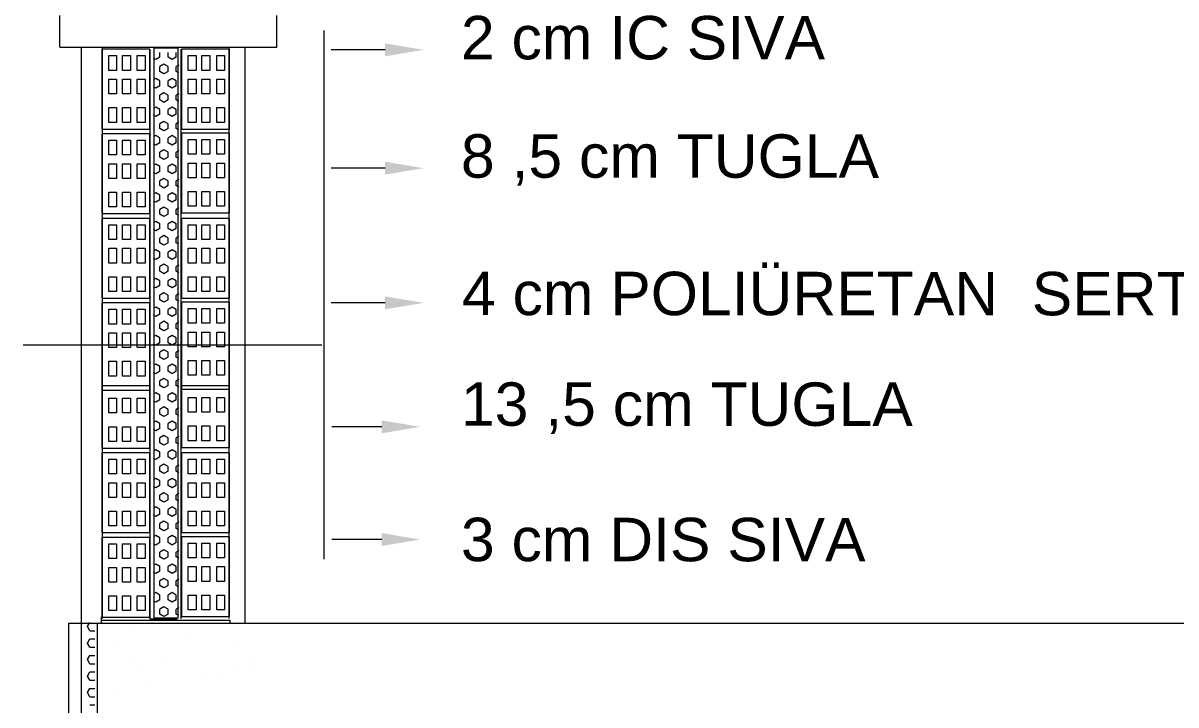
# Model space of a CAD drawing. Header units: inches. Extents: x -7543 to -822, y 102837 to 190349.
# Drawn here: x -822.4855 to -822.3946, y 102837.1239 to 102837.1776 of the extents above; entities that cross this region are included whole.
import ezdxf

# ---------------------------------------------------------------- set-up
doc = ezdxf.new("R2010")
doc.units = ezdxf.units.IN
doc.header["$MEASUREMENT"] = 0
doc.layers.add('PENCERE', color=7, linetype='Continuous', lineweight=18, true_color=0xffb360)
doc.styles.add('MAHAL', font='arial.ttf', dxfattribs={"height": 0.13})

msp = doc.modelspace()

# ---------------------------------------------------------------- linework, layer by layer
at = {"layer": 'PENCERE'}
for p, q in [((-822.482564, 102837.175696), (-822.482564, 102837.178196)), ((-822.46546, 102837.175696), (-822.46546, 102837.178196)), ((-822.461759, 102837.177018), (-822.461759, 102837.135384)), ((-822.482564, 102837.175696), (-822.46546, 102837.175696)), ((-822.480844, 102837.101895), (-822.480844, 102837.175696)), ((-822.47921, 102837.130696), (-822.47921, 102837.175696)), ((-822.475151, 102837.175681), (-822.475151, 102837.130761)), ((-822.46921, 102837.130696), (-822.46921, 102837.175696)), ((-822.46796, 102837.130321), (-822.46796, 102837.175696)), ((-822.479248, 102837.17554), (-822.479248, 102837.169256)), ((-822.475462, 102837.17554), (-822.479248, 102837.17554)), ((-822.478705, 102837.17504), (-822.478087, 102837.17504)), ((-822.478705, 102837.173881), (-822.478705, 102837.17504)), ((-822.478087, 102837.17504), (-822.478087, 102837.173881)), ((-822.477623, 102837.17504), (-822.477004, 102837.17504)), ((-822.477623, 102837.173881), (-822.477623, 102837.17504)), ((-822.477004, 102837.17504), (-822.477004, 102837.173881)), ((-822.476463, 102837.17504), (-822.475844, 102837.17504)), ((-822.476463, 102837.173881), (-822.476463, 102837.17504)), ((-822.475844, 102837.17504), (-822.475844, 102837.173881)), ((-822.475472, 102837.17554), (-822.475472, 102837.13067)), ((-822.475462, 102837.169256), (-822.475462, 102837.17554)), ((-822.475011, 102837.174737), (-822.475188, 102837.174839)), ((-822.473234, 102837.175621), (-822.475151, 102837.175621)), ((-822.474686, 102837.174924), (-822.475011, 102837.174737)), ((-822.474686, 102837.174924), (-822.474686, 102837.175299)), ((-822.474037, 102837.174924), (-822.474037, 102837.175299)), ((-822.473712, 102837.174737), (-822.474037, 102837.174924)), ((-822.473387, 102837.174924), (-822.473712, 102837.174737)), ((-822.473387, 102837.174924), (-822.473387, 102837.175299)), ((-822.473234, 102837.130761), (-822.473234, 102837.175621)), ((-822.473008, 102837.13067), (-822.473008, 102837.17554)), ((-822.47299, 102837.17554), (-822.47299, 102837.169256)), ((-822.469204, 102837.17554), (-822.47299, 102837.17554)), ((-822.472447, 102837.17504), (-822.471829, 102837.17504)), ((-822.472447, 102837.173881), (-822.472447, 102837.17504)), ((-822.471829, 102837.17504), (-822.471829, 102837.173881)), ((-822.471365, 102837.17504), (-822.470746, 102837.17504)), ((-822.471365, 102837.173881), (-822.471365, 102837.17504)), ((-822.470746, 102837.17504), (-822.470746, 102837.173881)), ((-822.470205, 102837.17504), (-822.469586, 102837.17504)), ((-822.470205, 102837.173881), (-822.470205, 102837.17504)), ((-822.469586, 102837.17504), (-822.469586, 102837.173881)), ((-822.469204, 102837.169256), (-822.469204, 102837.17554)), ((-822.456937, 102837.175498), (-822.461178, 102837.175498)), ((-822.478087, 102837.173881), (-822.478705, 102837.173881)), ((-822.477004, 102837.173881), (-822.477623, 102837.173881)), ((-822.475844, 102837.173881), (-822.476463, 102837.173881)), ((-822.474361, 102837.174362), (-822.474686, 102837.174174)), ((-822.474686, 102837.173799), (-822.474686, 102837.174174)), ((-822.474037, 102837.174174), (-822.474361, 102837.174362)), ((-822.474037, 102837.173799), (-822.474037, 102837.174174)), ((-822.473188, 102837.174289), (-822.473387, 102837.174174)), ((-822.473387, 102837.173799), (-822.473387, 102837.174174)), ((-822.471829, 102837.173881), (-822.472447, 102837.173881)), ((-822.470746, 102837.173881), (-822.471365, 102837.173881)), ((-822.469586, 102837.173881), (-822.470205, 102837.173881)), ((-822.478705, 102837.173185), (-822.478087, 102837.173185)), ((-822.478705, 102837.172026), (-822.478705, 102837.173185)), ((-822.478087, 102837.173185), (-822.478087, 102837.172026)), ((-822.477623, 102837.173185), (-822.477004, 102837.173185)), ((-822.477623, 102837.172026), (-822.477623, 102837.173185)), ((-822.477004, 102837.173185), (-822.477004, 102837.172026)), ((-822.476463, 102837.173185), (-822.475844, 102837.173185)), ((-822.476463, 102837.172026), (-822.476463, 102837.173185)), ((-822.475844, 102837.173185), (-822.475844, 102837.172026)), ((-822.475011, 102837.173237), (-822.475188, 102837.173135)), ((-822.474686, 102837.173049), (-822.475011, 102837.173237)), ((-822.474361, 102837.173612), (-822.474686, 102837.173799)), ((-822.474686, 102837.172674), (-822.474686, 102837.173049)), ((-822.474037, 102837.173799), (-822.474361, 102837.173612)), ((-822.473712, 102837.173237), (-822.474037, 102837.173049)), ((-822.474037, 102837.172674), (-822.474037, 102837.173049)), ((-822.473387, 102837.173049), (-822.473712, 102837.173237)), ((-822.473188, 102837.173684), (-822.473387, 102837.173799)), ((-822.473387, 102837.172674), (-822.473387, 102837.173049)), ((-822.472994, 102837.173547), (-822.472994, 102837.173547)), ((-822.472447, 102837.173185), (-822.471829, 102837.173185)), ((-822.472447, 102837.172026), (-822.472447, 102837.173185)), ((-822.471829, 102837.173185), (-822.471829, 102837.172026)), ((-822.471365, 102837.173185), (-822.470746, 102837.173185)), ((-822.471365, 102837.172026), (-822.471365, 102837.173185)), ((-822.470746, 102837.173185), (-822.470746, 102837.172026)), ((-822.470205, 102837.173185), (-822.469586, 102837.173185)), ((-822.470205, 102837.172026), (-822.470205, 102837.173185)), ((-822.469586, 102837.173185), (-822.469586, 102837.172026)), ((-822.478087, 102837.172026), (-822.478705, 102837.172026)), ((-822.477004, 102837.172026), (-822.477623, 102837.172026)), ((-822.475844, 102837.172026), (-822.476463, 102837.172026)), ((-822.475011, 102837.172487), (-822.475188, 102837.172589)), ((-822.474686, 102837.172674), (-822.475011, 102837.172487)), ((-822.474361, 102837.172112), (-822.474686, 102837.171924)), ((-822.474037, 102837.171924), (-822.474361, 102837.172112)), ((-822.473712, 102837.172487), (-822.474037, 102837.172674)), ((-822.473387, 102837.172674), (-822.473712, 102837.172487)), ((-822.473188, 102837.172039), (-822.473387, 102837.171924)), ((-822.471829, 102837.172026), (-822.472447, 102837.172026)), ((-822.470746, 102837.172026), (-822.471365, 102837.172026)), ((-822.469586, 102837.172026), (-822.470205, 102837.172026)), ((-822.474686, 102837.171549), (-822.474686, 102837.171924)), ((-822.474361, 102837.171362), (-822.474686, 102837.171549)), ((-822.474037, 102837.171549), (-822.474361, 102837.171362)), ((-822.474037, 102837.171549), (-822.474037, 102837.171924)), ((-822.473387, 102837.171549), (-822.473387, 102837.171924)), ((-822.473188, 102837.171434), (-822.473387, 102837.171549)), ((-822.472789, 102837.171985), (-822.472789, 102837.171985)), ((-822.478705, 102837.170944), (-822.478087, 102837.170944)), ((-822.478705, 102837.169784), (-822.478705, 102837.170944)), ((-822.478087, 102837.170944), (-822.478087, 102837.169784)), ((-822.477623, 102837.170944), (-822.477004, 102837.170944)), ((-822.477623, 102837.169784), (-822.477623, 102837.170944)), ((-822.477004, 102837.170944), (-822.477004, 102837.169784)), ((-822.476463, 102837.170944), (-822.475844, 102837.170944)), ((-822.476463, 102837.169784), (-822.476463, 102837.170944)), ((-822.475844, 102837.170944), (-822.475844, 102837.169784)), ((-822.475011, 102837.170987), (-822.475188, 102837.170885)), ((-822.475011, 102837.170237), (-822.475188, 102837.170339)), ((-822.474686, 102837.170799), (-822.475011, 102837.170987)), ((-822.474686, 102837.170424), (-822.475011, 102837.170237)), ((-822.474686, 102837.170424), (-822.474686, 102837.170799)), ((-822.473712, 102837.170987), (-822.474037, 102837.170799)), ((-822.474037, 102837.170424), (-822.474037, 102837.170799)), ((-822.473712, 102837.170237), (-822.474037, 102837.170424)), ((-822.473387, 102837.170799), (-822.473712, 102837.170987)), ((-822.473387, 102837.170424), (-822.473712, 102837.170237)), ((-822.473387, 102837.170424), (-822.473387, 102837.170799)), ((-822.472447, 102837.170944), (-822.471829, 102837.170944)), ((-822.472447, 102837.169784), (-822.472447, 102837.170944)), ((-822.471829, 102837.170944), (-822.471829, 102837.169784)), ((-822.471365, 102837.170944), (-822.470746, 102837.170944)), ((-822.471365, 102837.169784), (-822.471365, 102837.170944)), ((-822.470746, 102837.170944), (-822.470746, 102837.169784)), ((-822.470205, 102837.170944), (-822.469586, 102837.170944)), ((-822.470205, 102837.169784), (-822.470205, 102837.170944)), ((-822.469586, 102837.170944), (-822.469586, 102837.169784)), ((-822.478087, 102837.169784), (-822.478705, 102837.169784)), ((-822.477004, 102837.169784), (-822.477623, 102837.169784)), ((-822.475844, 102837.169784), (-822.476463, 102837.169784)), ((-822.474361, 102837.169862), (-822.474686, 102837.169674)), ((-822.474686, 102837.169299), (-822.474686, 102837.169674)), ((-822.474361, 102837.169112), (-822.474686, 102837.169299)), ((-822.474037, 102837.169674), (-822.474361, 102837.169862)), ((-822.474037, 102837.169299), (-822.474361, 102837.169112)), ((-822.474037, 102837.169299), (-822.474037, 102837.169674)), ((-822.473188, 102837.169789), (-822.473387, 102837.169674)), ((-822.473387, 102837.169299), (-822.473387, 102837.169674)), ((-822.473188, 102837.169184), (-822.473387, 102837.169299)), ((-822.471829, 102837.169784), (-822.472447, 102837.169784)), ((-822.470746, 102837.169784), (-822.471365, 102837.169784)), ((-822.469586, 102837.169784), (-822.470205, 102837.169784)), ((-822.479248, 102837.169256), (-822.475462, 102837.169256)), ((-822.479248, 102837.168879), (-822.479248, 102837.162595)), ((-822.475462, 102837.168879), (-822.479248, 102837.168879)), ((-822.478705, 102837.168379), (-822.478087, 102837.168379)), ((-822.478705, 102837.16722), (-822.478705, 102837.168379)), ((-822.478087, 102837.168379), (-822.478087, 102837.16722)), ((-822.477623, 102837.168379), (-822.477004, 102837.168379)), ((-822.477623, 102837.16722), (-822.477623, 102837.168379)), ((-822.477004, 102837.168379), (-822.477004, 102837.16722)), ((-822.476463, 102837.168379), (-822.475844, 102837.168379)), ((-822.476463, 102837.16722), (-822.476463, 102837.168379)), ((-822.475844, 102837.168379), (-822.475844, 102837.16722)), ((-822.475462, 102837.162595), (-822.475462, 102837.168879)), ((-822.475011, 102837.168737), (-822.475188, 102837.168635)), ((-822.474686, 102837.168549), (-822.475011, 102837.168737)), ((-822.474686, 102837.168174), (-822.474686, 102837.168549)), ((-822.473712, 102837.168737), (-822.474037, 102837.168549)), ((-822.474037, 102837.168174), (-822.474037, 102837.168549)), ((-822.473387, 102837.168549), (-822.473712, 102837.168737)), ((-822.473387, 102837.168174), (-822.473387, 102837.168549)), ((-822.47299, 102837.169256), (-822.469204, 102837.169256)), ((-822.469204, 102837.168935), (-822.47299, 102837.168935)), ((-822.47299, 102837.168935), (-822.47299, 102837.162651)), ((-822.472447, 102837.168435), (-822.471829, 102837.168435)), ((-822.472447, 102837.167276), (-822.472447, 102837.168435)), ((-822.471829, 102837.168435), (-822.471829, 102837.167276)), ((-822.471365, 102837.168435), (-822.470746, 102837.168435)), ((-822.471365, 102837.167276), (-822.471365, 102837.168435)), ((-822.470746, 102837.168435), (-822.470746, 102837.167276)), ((-822.470205, 102837.168435), (-822.469586, 102837.168435)), ((-822.470205, 102837.167276), (-822.470205, 102837.168435)), ((-822.469586, 102837.168435), (-822.469586, 102837.167276)), ((-822.469204, 102837.162651), (-822.469204, 102837.168935)), ((-822.475011, 102837.167987), (-822.475188, 102837.168089)), ((-822.474686, 102837.168174), (-822.475011, 102837.167987)), ((-822.474361, 102837.167612), (-822.474686, 102837.167424)), ((-822.474037, 102837.167424), (-822.474361, 102837.167612)), ((-822.473712, 102837.167987), (-822.474037, 102837.168174)), ((-822.473387, 102837.168174), (-822.473712, 102837.167987)), ((-822.473188, 102837.167539), (-822.473387, 102837.167424)), ((-822.478087, 102837.16722), (-822.478705, 102837.16722)), ((-822.477004, 102837.16722), (-822.477623, 102837.16722)), ((-822.475844, 102837.16722), (-822.476463, 102837.16722)), ((-822.474686, 102837.167049), (-822.474686, 102837.167424)), ((-822.474361, 102837.166862), (-822.474686, 102837.167049)), ((-822.474037, 102837.167049), (-822.474361, 102837.166862)), ((-822.474037, 102837.167049), (-822.474037, 102837.167424)), ((-822.473387, 102837.167049), (-822.473387, 102837.167424)), ((-822.473188, 102837.166934), (-822.473387, 102837.167049)), ((-822.471829, 102837.167276), (-822.472447, 102837.167276)), ((-822.472447, 102837.16658), (-822.471829, 102837.16658)), ((-822.472447, 102837.165421), (-822.472447, 102837.16658)), ((-822.471829, 102837.16658), (-822.471829, 102837.165421)), ((-822.470746, 102837.167276), (-822.471365, 102837.167276)), ((-822.471365, 102837.16658), (-822.470746, 102837.16658)), ((-822.471365, 102837.165421), (-822.471365, 102837.16658)), ((-822.470746, 102837.16658), (-822.470746, 102837.165421)), ((-822.469586, 102837.167276), (-822.470205, 102837.167276)), ((-822.470205, 102837.16658), (-822.469586, 102837.16658)), ((-822.470205, 102837.165421), (-822.470205, 102837.16658)), ((-822.469586, 102837.16658), (-822.469586, 102837.165421)), ((-822.478705, 102837.166524), (-822.478087, 102837.166524)), ((-822.478705, 102837.165365), (-822.478705, 102837.166524)), ((-822.478087, 102837.166524), (-822.478087, 102837.165365)), ((-822.477623, 102837.166524), (-822.477004, 102837.166524)), ((-822.477623, 102837.165365), (-822.477623, 102837.166524)), ((-822.477004, 102837.166524), (-822.477004, 102837.165365)), ((-822.476463, 102837.166524), (-822.475844, 102837.166524)), ((-822.476463, 102837.165365), (-822.476463, 102837.166524)), ((-822.475844, 102837.166524), (-822.475844, 102837.165365)), ((-822.475011, 102837.166487), (-822.475188, 102837.166385)), ((-822.475011, 102837.165737), (-822.475188, 102837.165839)), ((-822.474686, 102837.166299), (-822.475011, 102837.166487)), ((-822.474686, 102837.165924), (-822.475011, 102837.165737)), ((-822.474686, 102837.165924), (-822.474686, 102837.166299)), ((-822.473712, 102837.166487), (-822.474037, 102837.166299)), ((-822.474037, 102837.165924), (-822.474037, 102837.166299)), ((-822.473712, 102837.165737), (-822.474037, 102837.165924)), ((-822.473387, 102837.166299), (-822.473712, 102837.166487)), ((-822.473387, 102837.165924), (-822.473712, 102837.165737)), ((-822.473387, 102837.165924), (-822.473387, 102837.166299)), ((-822.456937, 102837.166174), (-822.461178, 102837.166174)), ((-822.478087, 102837.165365), (-822.478705, 102837.165365)), ((-822.477004, 102837.165365), (-822.477623, 102837.165365)), ((-822.475844, 102837.165365), (-822.476463, 102837.165365)), ((-822.474361, 102837.165362), (-822.474686, 102837.165174)), ((-822.474686, 102837.164799), (-822.474686, 102837.165174)), ((-822.474361, 102837.164612), (-822.474686, 102837.164799)), ((-822.474037, 102837.165174), (-822.474361, 102837.165362)), ((-822.474037, 102837.164799), (-822.474361, 102837.164612)), ((-822.474037, 102837.164799), (-822.474037, 102837.165174)), ((-822.473188, 102837.165289), (-822.473387, 102837.165174)), ((-822.473387, 102837.164799), (-822.473387, 102837.165174)), ((-822.473188, 102837.164684), (-822.473387, 102837.164799)), ((-822.471829, 102837.165421), (-822.472447, 102837.165421)), ((-822.470746, 102837.165421), (-822.471365, 102837.165421)), ((-822.469586, 102837.165421), (-822.470205, 102837.165421)), ((-822.478705, 102837.164282), (-822.478087, 102837.164282)), ((-822.478705, 102837.163123), (-822.478705, 102837.164282)), ((-822.478087, 102837.164282), (-822.478087, 102837.163123)), ((-822.477623, 102837.164282), (-822.477004, 102837.164282)), ((-822.477623, 102837.163123), (-822.477623, 102837.164282)), ((-822.477004, 102837.164282), (-822.477004, 102837.163123)), ((-822.476463, 102837.164282), (-822.475844, 102837.164282)), ((-822.476463, 102837.163123), (-822.476463, 102837.164282)), ((-822.475844, 102837.164282), (-822.475844, 102837.163123)), ((-822.475011, 102837.164237), (-822.475188, 102837.164135)), ((-822.474686, 102837.164049), (-822.475011, 102837.164237)), ((-822.474686, 102837.163674), (-822.474686, 102837.164049)), ((-822.473712, 102837.164237), (-822.474037, 102837.164049)), ((-822.474037, 102837.163674), (-822.474037, 102837.164049)), ((-822.473387, 102837.164049), (-822.473712, 102837.164237)), ((-822.473387, 102837.163674), (-822.473387, 102837.164049)), ((-822.47285, 102837.164068), (-822.47285, 102837.164068)), ((-822.472447, 102837.164338), (-822.471829, 102837.164338)), ((-822.472447, 102837.163179), (-822.472447, 102837.164338)), ((-822.471829, 102837.164338), (-822.471829, 102837.163179)), ((-822.471365, 102837.164338), (-822.470746, 102837.164338)), ((-822.471365, 102837.163179), (-822.471365, 102837.164338)), ((-822.470746, 102837.164338), (-822.470746, 102837.163179)), ((-822.470205, 102837.164338), (-822.469586, 102837.164338)), ((-822.470205, 102837.163179), (-822.470205, 102837.164338)), ((-822.469586, 102837.164338), (-822.469586, 102837.163179)), ((-822.478087, 102837.163123), (-822.478705, 102837.163123)), ((-822.477004, 102837.163123), (-822.477623, 102837.163123)), ((-822.475844, 102837.163123), (-822.476463, 102837.163123)), ((-822.475011, 102837.163487), (-822.475188, 102837.163589)), ((-822.474686, 102837.163674), (-822.475011, 102837.163487)), ((-822.474361, 102837.163112), (-822.474686, 102837.162924)), ((-822.474686, 102837.162549), (-822.474686, 102837.162924)), ((-822.474037, 102837.162924), (-822.474361, 102837.163112)), ((-822.473712, 102837.163487), (-822.474037, 102837.163674)), ((-822.474037, 102837.162549), (-822.474037, 102837.162924)), ((-822.473387, 102837.163674), (-822.473712, 102837.163487)), ((-822.473188, 102837.163039), (-822.473387, 102837.162924)), ((-822.473387, 102837.162549), (-822.473387, 102837.162924)), ((-822.471829, 102837.163179), (-822.472447, 102837.163179)), ((-822.470746, 102837.163179), (-822.471365, 102837.163179)), ((-822.469586, 102837.163179), (-822.470205, 102837.163179)), ((-822.479248, 102837.162595), (-822.475462, 102837.162595)), ((-822.479248, 102837.162218), (-822.479248, 102837.155934)), ((-822.475462, 102837.162218), (-822.479248, 102837.162218)), ((-822.475462, 102837.155934), (-822.475462, 102837.162218)), ((-822.474361, 102837.162362), (-822.474686, 102837.162549)), ((-822.474037, 102837.162549), (-822.474361, 102837.162362)), ((-822.473188, 102837.162434), (-822.473387, 102837.162549)), ((-822.47299, 102837.162651), (-822.469204, 102837.162651)), ((-822.469204, 102837.162218), (-822.47299, 102837.162218)), ((-822.47299, 102837.162218), (-822.47299, 102837.155934)), ((-822.469204, 102837.155934), (-822.469204, 102837.162218)), ((-822.478705, 102837.161718), (-822.478087, 102837.161718)), ((-822.478705, 102837.160558), (-822.478705, 102837.161718)), ((-822.478087, 102837.161718), (-822.478087, 102837.160558)), ((-822.477623, 102837.161718), (-822.477004, 102837.161718)), ((-822.477623, 102837.160558), (-822.477623, 102837.161718)), ((-822.477004, 102837.161718), (-822.477004, 102837.160558)), ((-822.476463, 102837.161718), (-822.475844, 102837.161718)), ((-822.476463, 102837.160558), (-822.476463, 102837.161718)), ((-822.475844, 102837.161718), (-822.475844, 102837.160558)), ((-822.475011, 102837.161987), (-822.475188, 102837.161885)), ((-822.475011, 102837.161237), (-822.475188, 102837.161339)), ((-822.474686, 102837.161799), (-822.475011, 102837.161987)), ((-822.474686, 102837.161424), (-822.475011, 102837.161237)), ((-822.474686, 102837.161424), (-822.474686, 102837.161799)), ((-822.473712, 102837.161987), (-822.474037, 102837.161799)), ((-822.474037, 102837.161424), (-822.474037, 102837.161799)), ((-822.473712, 102837.161237), (-822.474037, 102837.161424)), ((-822.473387, 102837.161799), (-822.473712, 102837.161987)), ((-822.473387, 102837.161424), (-822.473712, 102837.161237)), ((-822.473387, 102837.161424), (-822.473387, 102837.161799)), ((-822.472447, 102837.161718), (-822.471829, 102837.161718)), ((-822.472447, 102837.160558), (-822.472447, 102837.161718)), ((-822.471829, 102837.161718), (-822.471829, 102837.160558)), ((-822.471365, 102837.161718), (-822.470746, 102837.161718)), ((-822.471365, 102837.160558), (-822.471365, 102837.161718)), ((-822.470746, 102837.161718), (-822.470746, 102837.160558)), ((-822.470205, 102837.161718), (-822.469586, 102837.161718)), ((-822.470205, 102837.160558), (-822.470205, 102837.161718)), ((-822.469586, 102837.161718), (-822.469586, 102837.160558)), ((-822.478087, 102837.160558), (-822.478705, 102837.160558)), ((-822.477004, 102837.160558), (-822.477623, 102837.160558)), ((-822.475844, 102837.160558), (-822.476463, 102837.160558)), ((-822.474361, 102837.160862), (-822.474686, 102837.160674)), ((-822.474686, 102837.160299), (-822.474686, 102837.160674)), ((-822.474361, 102837.160112), (-822.474686, 102837.160299)), ((-822.474037, 102837.160674), (-822.474361, 102837.160862)), ((-822.474037, 102837.160299), (-822.474361, 102837.160112)), ((-822.474037, 102837.160299), (-822.474037, 102837.160674)), ((-822.473188, 102837.160789), (-822.473387, 102837.160674)), ((-822.473387, 102837.160299), (-822.473387, 102837.160674)), ((-822.473188, 102837.160184), (-822.473387, 102837.160299)), ((-822.471829, 102837.160558), (-822.472447, 102837.160558)), ((-822.470746, 102837.160558), (-822.471365, 102837.160558)), ((-822.469586, 102837.160558), (-822.470205, 102837.160558)), ((-822.478705, 102837.159863), (-822.478087, 102837.159863)), ((-822.478705, 102837.158703), (-822.478705, 102837.159863)), ((-822.478087, 102837.159863), (-822.478087, 102837.158703)), ((-822.477623, 102837.159863), (-822.477004, 102837.159863)), ((-822.477623, 102837.158703), (-822.477623, 102837.159863)), ((-822.477004, 102837.159863), (-822.477004, 102837.158703)), ((-822.476463, 102837.159863), (-822.475844, 102837.159863)), ((-822.476463, 102837.158703), (-822.476463, 102837.159863)), ((-822.475844, 102837.159863), (-822.475844, 102837.158703)), ((-822.475011, 102837.159737), (-822.475188, 102837.159635)), ((-822.474686, 102837.159549), (-822.475011, 102837.159737)), ((-822.474686, 102837.159174), (-822.474686, 102837.159549)), ((-822.473712, 102837.159737), (-822.474037, 102837.159549)), ((-822.474037, 102837.159174), (-822.474037, 102837.159549)), ((-822.473387, 102837.159549), (-822.473712, 102837.159737)), ((-822.473387, 102837.159174), (-822.473387, 102837.159549)), ((-822.472447, 102837.159863), (-822.471829, 102837.159863)), ((-822.472447, 102837.158703), (-822.472447, 102837.159863)), ((-822.471829, 102837.159863), (-822.471829, 102837.158703)), ((-822.471365, 102837.159863), (-822.470746, 102837.159863)), ((-822.471365, 102837.158703), (-822.471365, 102837.159863)), ((-822.470746, 102837.159863), (-822.470746, 102837.158703)), ((-822.470205, 102837.159863), (-822.469586, 102837.159863)), ((-822.470205, 102837.158703), (-822.470205, 102837.159863)), ((-822.469586, 102837.159863), (-822.469586, 102837.158703)), ((-822.478087, 102837.158703), (-822.478705, 102837.158703)), ((-822.477004, 102837.158703), (-822.477623, 102837.158703)), ((-822.475844, 102837.158703), (-822.476463, 102837.158703)), ((-822.475011, 102837.158987), (-822.475188, 102837.159089)), ((-822.474686, 102837.159174), (-822.475011, 102837.158987)), ((-822.474361, 102837.158612), (-822.474686, 102837.158424)), ((-822.474686, 102837.158049), (-822.474686, 102837.158424)), ((-822.474037, 102837.158424), (-822.474361, 102837.158612)), ((-822.473712, 102837.158987), (-822.474037, 102837.159174)), ((-822.474037, 102837.158049), (-822.474037, 102837.158424)), ((-822.473387, 102837.159174), (-822.473712, 102837.158987)), ((-822.473188, 102837.158539), (-822.473387, 102837.158424)), ((-822.473387, 102837.158049), (-822.473387, 102837.158424)), ((-822.471829, 102837.158703), (-822.472447, 102837.158703)), ((-822.470746, 102837.158703), (-822.471365, 102837.158703)), ((-822.469586, 102837.158703), (-822.470205, 102837.158703)), ((-822.478705, 102837.157621), (-822.478087, 102837.157621)), ((-822.478705, 102837.156462), (-822.478705, 102837.157621)), ((-822.478087, 102837.157621), (-822.478087, 102837.156462)), ((-822.477623, 102837.157621), (-822.477004, 102837.157621)), ((-822.477623, 102837.156462), (-822.477623, 102837.157621)), ((-822.477004, 102837.157621), (-822.477004, 102837.156462)), ((-822.476463, 102837.157621), (-822.475844, 102837.157621)), ((-822.476463, 102837.156462), (-822.476463, 102837.157621)), ((-822.475844, 102837.157621), (-822.475844, 102837.156462)), ((-822.475011, 102837.157487), (-822.475188, 102837.157385)), ((-822.474686, 102837.157299), (-822.475011, 102837.157487)), ((-822.474361, 102837.157862), (-822.474686, 102837.158049)), ((-822.474037, 102837.158049), (-822.474361, 102837.157862)), ((-822.473712, 102837.157487), (-822.474037, 102837.157299)), ((-822.473387, 102837.157299), (-822.473712, 102837.157487)), ((-822.473188, 102837.157934), (-822.473387, 102837.158049)), ((-822.472447, 102837.157621), (-822.471829, 102837.157621)), ((-822.472447, 102837.156462), (-822.472447, 102837.157621)), ((-822.471829, 102837.157621), (-822.471829, 102837.156462)), ((-822.471365, 102837.157621), (-822.470746, 102837.157621)), ((-822.471365, 102837.156462), (-822.471365, 102837.157621)), ((-822.470746, 102837.157621), (-822.470746, 102837.156462)), ((-822.470205, 102837.157621), (-822.469586, 102837.157621)), ((-822.470205, 102837.156462), (-822.470205, 102837.157621)), ((-822.469586, 102837.157621), (-822.469586, 102837.156462)), ((-822.475011, 102837.156737), (-822.475188, 102837.156839)), ((-822.474686, 102837.156924), (-822.475011, 102837.156737)), ((-822.474686, 102837.156924), (-822.474686, 102837.157299)), ((-822.474037, 102837.156924), (-822.474037, 102837.157299)), ((-822.473712, 102837.156737), (-822.474037, 102837.156924)), ((-822.473387, 102837.156924), (-822.473712, 102837.156737)), ((-822.473387, 102837.156924), (-822.473387, 102837.157299)), ((-822.479248, 102837.155934), (-822.475462, 102837.155934)), ((-822.478087, 102837.156462), (-822.478705, 102837.156462)), ((-822.477004, 102837.156462), (-822.477623, 102837.156462)), ((-822.475844, 102837.156462), (-822.476463, 102837.156462)), ((-822.474361, 102837.156362), (-822.474686, 102837.156174)), ((-822.474686, 102837.155799), (-822.474686, 102837.156174)), ((-822.474361, 102837.155612), (-822.474686, 102837.155799)), ((-822.474037, 102837.156174), (-822.474361, 102837.156362)), ((-822.474037, 102837.155799), (-822.474361, 102837.155612)), ((-822.474037, 102837.155799), (-822.474037, 102837.156174)), ((-822.473188, 102837.156289), (-822.473387, 102837.156174)), ((-822.473387, 102837.155799), (-822.473387, 102837.156174)), ((-822.473188, 102837.155684), (-822.473387, 102837.155799)), ((-822.47299, 102837.155934), (-822.469204, 102837.155934)), ((-822.471829, 102837.156462), (-822.472447, 102837.156462)), ((-822.470746, 102837.156462), (-822.471365, 102837.156462)), ((-822.469586, 102837.156462), (-822.470205, 102837.156462)), ((-822.479248, 102837.155557), (-822.479248, 102837.149273)), ((-822.475462, 102837.155557), (-822.479248, 102837.155557)), ((-822.478705, 102837.155057), (-822.478087, 102837.155057)), ((-822.478705, 102837.153897), (-822.478705, 102837.155057)), ((-822.478087, 102837.155057), (-822.478087, 102837.153897)), ((-822.477623, 102837.155057), (-822.477004, 102837.155057)), ((-822.477623, 102837.153897), (-822.477623, 102837.155057)), ((-822.477004, 102837.155057), (-822.477004, 102837.153897)), ((-822.476463, 102837.155057), (-822.475844, 102837.155057)), ((-822.476463, 102837.153897), (-822.476463, 102837.155057)), ((-822.475844, 102837.155057), (-822.475844, 102837.153897)), ((-822.475462, 102837.149273), (-822.475462, 102837.155557)), ((-822.475011, 102837.155237), (-822.475188, 102837.155135)), ((-822.474686, 102837.155049), (-822.475011, 102837.155237)), ((-822.474686, 102837.154674), (-822.474686, 102837.155049)), ((-822.473712, 102837.155237), (-822.474037, 102837.155049)), ((-822.474037, 102837.154674), (-822.474037, 102837.155049)), ((-822.473387, 102837.155049), (-822.473712, 102837.155237)), ((-822.473387, 102837.154674), (-822.473387, 102837.155049)), ((-822.47299, 102837.155613), (-822.47299, 102837.149329)), ((-822.469204, 102837.155613), (-822.47299, 102837.155613)), ((-822.472447, 102837.155113), (-822.471829, 102837.155113)), ((-822.472447, 102837.153953), (-822.472447, 102837.155113)), ((-822.471829, 102837.155113), (-822.471829, 102837.153953)), ((-822.471365, 102837.155113), (-822.470746, 102837.155113)), ((-822.471365, 102837.153953), (-822.471365, 102837.155113)), ((-822.470746, 102837.155113), (-822.470746, 102837.153953)), ((-822.470205, 102837.155113), (-822.469586, 102837.155113)), ((-822.470205, 102837.153953), (-822.470205, 102837.155113)), ((-822.469586, 102837.155113), (-822.469586, 102837.153953)), ((-822.469204, 102837.149329), (-822.469204, 102837.155613)), ((-822.456937, 102837.155562), (-822.461178, 102837.155562)), ((-822.478087, 102837.153897), (-822.478705, 102837.153897)), ((-822.477004, 102837.153897), (-822.477623, 102837.153897)), ((-822.475844, 102837.153897), (-822.476463, 102837.153897)), ((-822.475011, 102837.154487), (-822.475188, 102837.154589)), ((-822.474686, 102837.154674), (-822.475011, 102837.154487)), ((-822.474361, 102837.154112), (-822.474686, 102837.153924)), ((-822.474686, 102837.153549), (-822.474686, 102837.153924)), ((-822.474037, 102837.153924), (-822.474361, 102837.154112)), ((-822.473712, 102837.154487), (-822.474037, 102837.154674)), ((-822.474037, 102837.153549), (-822.474037, 102837.153924)), ((-822.473387, 102837.154674), (-822.473712, 102837.154487)), ((-822.473188, 102837.154039), (-822.473387, 102837.153924)), ((-822.473387, 102837.153549), (-822.473387, 102837.153924)), ((-822.471829, 102837.153953), (-822.472447, 102837.153953)), ((-822.470746, 102837.153953), (-822.471365, 102837.153953)), ((-822.469586, 102837.153953), (-822.470205, 102837.153953)), ((-822.478705, 102837.153202), (-822.478087, 102837.153202)), ((-822.478705, 102837.152042), (-822.478705, 102837.153202)), ((-822.478087, 102837.153202), (-822.478087, 102837.152042)), ((-822.477623, 102837.153202), (-822.477004, 102837.153202)), ((-822.477623, 102837.152042), (-822.477623, 102837.153202)), ((-822.477004, 102837.153202), (-822.477004, 102837.152042)), ((-822.476463, 102837.153202), (-822.475844, 102837.153202)), ((-822.476463, 102837.152042), (-822.476463, 102837.153202)), ((-822.475844, 102837.153202), (-822.475844, 102837.152042)), ((-822.475011, 102837.152987), (-822.475188, 102837.152885)), ((-822.474686, 102837.152799), (-822.475011, 102837.152987)), ((-822.474361, 102837.153362), (-822.474686, 102837.153549)), ((-822.474037, 102837.153549), (-822.474361, 102837.153362)), ((-822.473712, 102837.152987), (-822.474037, 102837.152799)), ((-822.473387, 102837.152799), (-822.473712, 102837.152987)), ((-822.473188, 102837.153434), (-822.473387, 102837.153549)), ((-822.472447, 102837.153258), (-822.471829, 102837.153258)), ((-822.472447, 102837.152098), (-822.472447, 102837.153258)), ((-822.471829, 102837.153258), (-822.471829, 102837.152098)), ((-822.471365, 102837.153258), (-822.470746, 102837.153258)), ((-822.471365, 102837.152098), (-822.471365, 102837.153258)), ((-822.470746, 102837.153258), (-822.470746, 102837.152098)), ((-822.470205, 102837.153258), (-822.469586, 102837.153258)), ((-822.470205, 102837.152098), (-822.470205, 102837.153258)), ((-822.469586, 102837.153258), (-822.469586, 102837.152098)), ((-822.485461, 102837.152263), (-822.461909, 102837.152263)), ((-822.478087, 102837.152042), (-822.478705, 102837.152042)), ((-822.477004, 102837.152042), (-822.477623, 102837.152042)), ((-822.475844, 102837.152042), (-822.476463, 102837.152042)), ((-822.475011, 102837.152237), (-822.475188, 102837.152339)), ((-822.474686, 102837.152424), (-822.475011, 102837.152237)), ((-822.474686, 102837.152424), (-822.474686, 102837.152799)), ((-822.474037, 102837.152424), (-822.474037, 102837.152799)), ((-822.473712, 102837.152237), (-822.474037, 102837.152424)), ((-822.473387, 102837.152424), (-822.473712, 102837.152237)), ((-822.473387, 102837.152424), (-822.473387, 102837.152799)), ((-822.471829, 102837.152098), (-822.472447, 102837.152098)), ((-822.470746, 102837.152098), (-822.471365, 102837.152098)), ((-822.469586, 102837.152098), (-822.470205, 102837.152098)), ((-822.474361, 102837.151862), (-822.474686, 102837.151674)), ((-822.474686, 102837.151299), (-822.474686, 102837.151674)), ((-822.474361, 102837.151112), (-822.474686, 102837.151299)), ((-822.474037, 102837.151674), (-822.474361, 102837.151862)), ((-822.474037, 102837.151299), (-822.474361, 102837.151112)), ((-822.474037, 102837.151299), (-822.474037, 102837.151674)), ((-822.473188, 102837.151789), (-822.473387, 102837.151674)), ((-822.473387, 102837.151299), (-822.473387, 102837.151674)), ((-822.473188, 102837.151184), (-822.473387, 102837.151299)), ((-822.479248, 102837.150407), (-822.479248, 102837.144123)), ((-822.478705, 102837.15096), (-822.478087, 102837.15096)), ((-822.478705, 102837.149801), (-822.478705, 102837.15096)), ((-822.478087, 102837.15096), (-822.478087, 102837.149801)), ((-822.477623, 102837.15096), (-822.477004, 102837.15096)), ((-822.477623, 102837.149801), (-822.477623, 102837.15096)), ((-822.477004, 102837.15096), (-822.477004, 102837.149801)), ((-822.476463, 102837.15096), (-822.475844, 102837.15096)), ((-822.476463, 102837.149801), (-822.476463, 102837.15096)), ((-822.475844, 102837.15096), (-822.475844, 102837.149801)), ((-822.475462, 102837.144123), (-822.475462, 102837.150407)), ((-822.475011, 102837.150737), (-822.475188, 102837.150635)), ((-822.474686, 102837.150549), (-822.475011, 102837.150737)), ((-822.474686, 102837.150174), (-822.474686, 102837.150549)), ((-822.473712, 102837.150737), (-822.474037, 102837.150549)), ((-822.474037, 102837.150174), (-822.474037, 102837.150549)), ((-822.473387, 102837.150549), (-822.473712, 102837.150737)), ((-822.473387, 102837.150174), (-822.473387, 102837.150549)), ((-822.47299, 102837.150463), (-822.47299, 102837.144179)), ((-822.472447, 102837.151016), (-822.471829, 102837.151016)), ((-822.472447, 102837.149857), (-822.472447, 102837.151016)), ((-822.471829, 102837.151016), (-822.471829, 102837.149857)), ((-822.471365, 102837.151016), (-822.470746, 102837.151016)), ((-822.471365, 102837.149857), (-822.471365, 102837.151016)), ((-822.470746, 102837.151016), (-822.470746, 102837.149857)), ((-822.470205, 102837.151016), (-822.469586, 102837.151016)), ((-822.470205, 102837.149857), (-822.470205, 102837.151016)), ((-822.469586, 102837.151016), (-822.469586, 102837.149857)), ((-822.469204, 102837.144179), (-822.469204, 102837.150463)), ((-822.478087, 102837.149801), (-822.478705, 102837.149801)), ((-822.477004, 102837.149801), (-822.477623, 102837.149801)), ((-822.475844, 102837.149801), (-822.476463, 102837.149801)), ((-822.475011, 102837.149987), (-822.475188, 102837.150089)), ((-822.474686, 102837.150174), (-822.475011, 102837.149987)), ((-822.474361, 102837.149612), (-822.474686, 102837.149424)), ((-822.474686, 102837.149049), (-822.474686, 102837.149424)), ((-822.474037, 102837.149424), (-822.474361, 102837.149612)), ((-822.473712, 102837.149987), (-822.474037, 102837.150174)), ((-822.474037, 102837.149049), (-822.474037, 102837.149424)), ((-822.473387, 102837.150174), (-822.473712, 102837.149987)), ((-822.473188, 102837.149539), (-822.473387, 102837.149424)), ((-822.473387, 102837.149049), (-822.473387, 102837.149424)), ((-822.471829, 102837.149857), (-822.472447, 102837.149857)), ((-822.470746, 102837.149857), (-822.471365, 102837.149857)), ((-822.469586, 102837.149857), (-822.470205, 102837.149857)), ((-822.479248, 102837.149049), (-822.475462, 102837.149049)), ((-822.475462, 102837.148672), (-822.479248, 102837.148672)), ((-822.475011, 102837.148487), (-822.475188, 102837.148385)), ((-822.474686, 102837.148299), (-822.475011, 102837.148487)), ((-822.474361, 102837.148862), (-822.474686, 102837.149049)), ((-822.474037, 102837.149049), (-822.474361, 102837.148862)), ((-822.473712, 102837.148487), (-822.474037, 102837.148299)), ((-822.473387, 102837.148299), (-822.473712, 102837.148487)), ((-822.473188, 102837.148934), (-822.473387, 102837.149049)), ((-822.47299, 102837.149049), (-822.469204, 102837.149049)), ((-822.469204, 102837.148728), (-822.47299, 102837.148728)), ((-822.478705, 102837.148052), (-822.478087, 102837.148052)), ((-822.478705, 102837.146893), (-822.478705, 102837.148052)), ((-822.478087, 102837.148052), (-822.478087, 102837.146893)), ((-822.477623, 102837.148052), (-822.477004, 102837.148052)), ((-822.477623, 102837.146893), (-822.477623, 102837.148052)), ((-822.477004, 102837.148052), (-822.477004, 102837.146893)), ((-822.476463, 102837.148052), (-822.475844, 102837.148052)), ((-822.476463, 102837.146893), (-822.476463, 102837.148052)), ((-822.475844, 102837.148052), (-822.475844, 102837.146893)), ((-822.475011, 102837.147737), (-822.475188, 102837.147839)), ((-822.474686, 102837.147924), (-822.475011, 102837.147737)), ((-822.474686, 102837.147924), (-822.474686, 102837.148299)), ((-822.474037, 102837.147924), (-822.474037, 102837.148299)), ((-822.473712, 102837.147737), (-822.474037, 102837.147924)), ((-822.473387, 102837.147924), (-822.473712, 102837.147737)), ((-822.473387, 102837.147924), (-822.473387, 102837.148299)), ((-822.472447, 102837.148108), (-822.471829, 102837.148108)), ((-822.472447, 102837.146949), (-822.472447, 102837.148108)), ((-822.471829, 102837.148108), (-822.471829, 102837.146949)), ((-822.471365, 102837.148108), (-822.470746, 102837.148108)), ((-822.471365, 102837.146949), (-822.471365, 102837.148108)), ((-822.470746, 102837.148108), (-822.470746, 102837.146949)), ((-822.470205, 102837.148108), (-822.469586, 102837.148108)), ((-822.470205, 102837.146949), (-822.470205, 102837.148108)), ((-822.469586, 102837.148108), (-822.469586, 102837.146949)), ((-822.478087, 102837.146893), (-822.478705, 102837.146893)), ((-822.477004, 102837.146893), (-822.477623, 102837.146893)), ((-822.475844, 102837.146893), (-822.476463, 102837.146893)), ((-822.474361, 102837.147362), (-822.474686, 102837.147174)), ((-822.474686, 102837.146799), (-822.474686, 102837.147174)), ((-822.474361, 102837.146612), (-822.474686, 102837.146799)), ((-822.474037, 102837.147174), (-822.474361, 102837.147362)), ((-822.474037, 102837.146799), (-822.474361, 102837.146612)), ((-822.474037, 102837.146799), (-822.474037, 102837.147174)), ((-822.473188, 102837.147289), (-822.473387, 102837.147174)), ((-822.473387, 102837.146799), (-822.473387, 102837.147174)), ((-822.473188, 102837.146684), (-822.473387, 102837.146799)), ((-822.471829, 102837.146949), (-822.472447, 102837.146949)), ((-822.470746, 102837.146949), (-822.471365, 102837.146949)), ((-822.469586, 102837.146949), (-822.470205, 102837.146949)), ((-822.478705, 102837.14581), (-822.478087, 102837.14581)), ((-822.478705, 102837.144651), (-822.478705, 102837.14581)), ((-822.478087, 102837.14581), (-822.478087, 102837.144651)), ((-822.477623, 102837.14581), (-822.477004, 102837.14581)), ((-822.477623, 102837.144651), (-822.477623, 102837.14581)), ((-822.477004, 102837.14581), (-822.477004, 102837.144651)), ((-822.476463, 102837.14581), (-822.475844, 102837.14581)), ((-822.476463, 102837.144651), (-822.476463, 102837.14581)), ((-822.475844, 102837.14581), (-822.475844, 102837.144651)), ((-822.475011, 102837.146237), (-822.475188, 102837.146135)), ((-822.474686, 102837.146049), (-822.475011, 102837.146237)), ((-822.474686, 102837.145674), (-822.475011, 102837.145487)), ((-822.474686, 102837.145674), (-822.474686, 102837.146049)), ((-822.473712, 102837.146237), (-822.474037, 102837.146049)), ((-822.474037, 102837.145674), (-822.474037, 102837.146049)), ((-822.473712, 102837.145487), (-822.474037, 102837.145674)), ((-822.473387, 102837.146049), (-822.473712, 102837.146237)), ((-822.473387, 102837.145674), (-822.473712, 102837.145487)), ((-822.473387, 102837.145674), (-822.473387, 102837.146049)), ((-822.472447, 102837.145866), (-822.471829, 102837.145866)), ((-822.472447, 102837.144707), (-822.472447, 102837.145866)), ((-822.471829, 102837.145866), (-822.471829, 102837.144707)), ((-822.471365, 102837.145866), (-822.470746, 102837.145866)), ((-822.471365, 102837.144707), (-822.471365, 102837.145866)), ((-822.470746, 102837.145866), (-822.470746, 102837.144707)), ((-822.470205, 102837.145866), (-822.469586, 102837.145866)), ((-822.470205, 102837.144707), (-822.470205, 102837.145866)), ((-822.469586, 102837.145866), (-822.469586, 102837.144707)), ((-822.457201, 102837.145798), (-822.461121, 102837.145798)), ((-822.475011, 102837.145487), (-822.475188, 102837.145589)), ((-822.474361, 102837.145112), (-822.474686, 102837.144924)), ((-822.474686, 102837.144549), (-822.474686, 102837.144924)), ((-822.474037, 102837.144924), (-822.474361, 102837.145112)), ((-822.474037, 102837.144549), (-822.474037, 102837.144924)), ((-822.473188, 102837.145039), (-822.473387, 102837.144924)), ((-822.473387, 102837.144549), (-822.473387, 102837.144924)), ((-822.479248, 102837.144123), (-822.475462, 102837.144123)), ((-822.478087, 102837.144651), (-822.478705, 102837.144651)), ((-822.477004, 102837.144651), (-822.477623, 102837.144651)), ((-822.475844, 102837.144651), (-822.476463, 102837.144651)), ((-822.475011, 102837.143987), (-822.475188, 102837.143885)), ((-822.474686, 102837.143799), (-822.475011, 102837.143987)), ((-822.474361, 102837.144362), (-822.474686, 102837.144549)), ((-822.474037, 102837.144549), (-822.474361, 102837.144362)), ((-822.473712, 102837.143987), (-822.474037, 102837.143799)), ((-822.473387, 102837.143799), (-822.473712, 102837.143987)), ((-822.473188, 102837.144434), (-822.473387, 102837.144549)), ((-822.47299, 102837.144179), (-822.469204, 102837.144179)), ((-822.471829, 102837.144707), (-822.472447, 102837.144707)), ((-822.470746, 102837.144707), (-822.471365, 102837.144707)), ((-822.469586, 102837.144707), (-822.470205, 102837.144707)), ((-822.475462, 102837.143746), (-822.479248, 102837.143746)), ((-822.479248, 102837.143746), (-822.479248, 102837.137462)), ((-822.478705, 102837.143246), (-822.478087, 102837.143246)), ((-822.478705, 102837.142087), (-822.478705, 102837.143246)), ((-822.478087, 102837.143246), (-822.478087, 102837.142087)), ((-822.477623, 102837.143246), (-822.477004, 102837.143246)), ((-822.477623, 102837.142087), (-822.477623, 102837.143246)), ((-822.477004, 102837.143246), (-822.477004, 102837.142087)), ((-822.476463, 102837.143246), (-822.475844, 102837.143246)), ((-822.476463, 102837.142087), (-822.476463, 102837.143246)), ((-822.475844, 102837.143246), (-822.475844, 102837.142087)), ((-822.475462, 102837.137462), (-822.475462, 102837.143746)), ((-822.475011, 102837.143237), (-822.475188, 102837.143339)), ((-822.474686, 102837.143424), (-822.475011, 102837.143237)), ((-822.474686, 102837.143424), (-822.474686, 102837.143799)), ((-822.474037, 102837.143424), (-822.474037, 102837.143799)), ((-822.473712, 102837.143237), (-822.474037, 102837.143424)), ((-822.473387, 102837.143424), (-822.473712, 102837.143237)), ((-822.473387, 102837.143424), (-822.473387, 102837.143799)), ((-822.47299, 102837.143746), (-822.47299, 102837.137462)), ((-822.469204, 102837.143746), (-822.47299, 102837.143746)), ((-822.472447, 102837.143246), (-822.471829, 102837.143246)), ((-822.472447, 102837.142087), (-822.472447, 102837.143246)), ((-822.471829, 102837.143246), (-822.471829, 102837.142087)), ((-822.471365, 102837.143246), (-822.470746, 102837.143246)), ((-822.471365, 102837.142087), (-822.471365, 102837.143246)), ((-822.470746, 102837.143246), (-822.470746, 102837.142087)), ((-822.470205, 102837.143246), (-822.469586, 102837.143246)), ((-822.470205, 102837.142087), (-822.470205, 102837.143246)), ((-822.469586, 102837.143246), (-822.469586, 102837.142087)), ((-822.469204, 102837.137462), (-822.469204, 102837.143746)), ((-822.478087, 102837.142087), (-822.478705, 102837.142087)), ((-822.477004, 102837.142087), (-822.477623, 102837.142087)), ((-822.475844, 102837.142087), (-822.476463, 102837.142087)), ((-822.474361, 102837.142862), (-822.474686, 102837.142674)), ((-822.474686, 102837.142299), (-822.474686, 102837.142674)), ((-822.474361, 102837.142112), (-822.474686, 102837.142299)), ((-822.474037, 102837.142674), (-822.474361, 102837.142862)), ((-822.474037, 102837.142299), (-822.474361, 102837.142112)), ((-822.474037, 102837.142299), (-822.474037, 102837.142674)), ((-822.473188, 102837.142789), (-822.473387, 102837.142674)), ((-822.473387, 102837.142299), (-822.473387, 102837.142674)), ((-822.473188, 102837.142184), (-822.473387, 102837.142299)), ((-822.471829, 102837.142087), (-822.472447, 102837.142087)), ((-822.470746, 102837.142087), (-822.471365, 102837.142087)), ((-822.469586, 102837.142087), (-822.470205, 102837.142087)), ((-822.478705, 102837.141391), (-822.478087, 102837.141391)), ((-822.478705, 102837.140231), (-822.478705, 102837.141391)), ((-822.478087, 102837.141391), (-822.478087, 102837.140231)), ((-822.477623, 102837.141391), (-822.477004, 102837.141391)), ((-822.477623, 102837.140231), (-822.477623, 102837.141391)), ((-822.477004, 102837.141391), (-822.477004, 102837.140231)), ((-822.476463, 102837.141391), (-822.475844, 102837.141391)), ((-822.476463, 102837.140231), (-822.476463, 102837.141391)), ((-822.475844, 102837.141391), (-822.475844, 102837.140231)), ((-822.475011, 102837.141737), (-822.475188, 102837.141635)), ((-822.474686, 102837.141549), (-822.475011, 102837.141737)), ((-822.474686, 102837.141174), (-822.475011, 102837.140987)), ((-822.474686, 102837.141174), (-822.474686, 102837.141549)), ((-822.473712, 102837.141737), (-822.474037, 102837.141549)), ((-822.474037, 102837.141174), (-822.474037, 102837.141549)), ((-822.473712, 102837.140987), (-822.474037, 102837.141174)), ((-822.473387, 102837.141549), (-822.473712, 102837.141737)), ((-822.473387, 102837.141174), (-822.473712, 102837.140987)), ((-822.473387, 102837.141174), (-822.473387, 102837.141549)), ((-822.472447, 102837.141391), (-822.471829, 102837.141391)), ((-822.472447, 102837.140231), (-822.472447, 102837.141391)), ((-822.471829, 102837.141391), (-822.471829, 102837.140231)), ((-822.471365, 102837.141391), (-822.470746, 102837.141391)), ((-822.471365, 102837.140231), (-822.471365, 102837.141391)), ((-822.470746, 102837.141391), (-822.470746, 102837.140231)), ((-822.470205, 102837.141391), (-822.469586, 102837.141391)), ((-822.470205, 102837.140231), (-822.470205, 102837.141391)), ((-822.469586, 102837.141391), (-822.469586, 102837.140231)), ((-822.478087, 102837.140231), (-822.478705, 102837.140231)), ((-822.477004, 102837.140231), (-822.477623, 102837.140231)), ((-822.475844, 102837.140231), (-822.476463, 102837.140231)), ((-822.475011, 102837.140987), (-822.475188, 102837.141089)), ((-822.474361, 102837.140612), (-822.474686, 102837.140424)), ((-822.474686, 102837.140049), (-822.474686, 102837.140424)), ((-822.474037, 102837.140424), (-822.474361, 102837.140612)), ((-822.474037, 102837.140049), (-822.474037, 102837.140424)), ((-822.473188, 102837.140539), (-822.473387, 102837.140424)), ((-822.473387, 102837.140049), (-822.473387, 102837.140424)), ((-822.471829, 102837.140231), (-822.472447, 102837.140231)), ((-822.470746, 102837.140231), (-822.471365, 102837.140231)), ((-822.469586, 102837.140231), (-822.470205, 102837.140231)), ((-822.475011, 102837.139487), (-822.475188, 102837.139385)), ((-822.474686, 102837.139299), (-822.475011, 102837.139487)), ((-822.474361, 102837.139862), (-822.474686, 102837.140049)), ((-822.474686, 102837.138924), (-822.474686, 102837.139299)), ((-822.474037, 102837.140049), (-822.474361, 102837.139862)), ((-822.473712, 102837.139487), (-822.474037, 102837.139299)), ((-822.474037, 102837.138924), (-822.474037, 102837.139299)), ((-822.473387, 102837.139299), (-822.473712, 102837.139487)), ((-822.473188, 102837.139934), (-822.473387, 102837.140049)), ((-822.473387, 102837.138924), (-822.473387, 102837.139299)), ((-822.478705, 102837.139149), (-822.478087, 102837.139149)), ((-822.478705, 102837.13799), (-822.478705, 102837.139149)), ((-822.478087, 102837.139149), (-822.478087, 102837.13799)), ((-822.477623, 102837.139149), (-822.477004, 102837.139149)), ((-822.477623, 102837.13799), (-822.477623, 102837.139149)), ((-822.477004, 102837.139149), (-822.477004, 102837.13799)), ((-822.476463, 102837.139149), (-822.475844, 102837.139149)), ((-822.476463, 102837.13799), (-822.476463, 102837.139149)), ((-822.475844, 102837.139149), (-822.475844, 102837.13799)), ((-822.475011, 102837.138737), (-822.475188, 102837.138839)), ((-822.474686, 102837.138924), (-822.475011, 102837.138737)), ((-822.473712, 102837.138737), (-822.474037, 102837.138924)), ((-822.473387, 102837.138924), (-822.473712, 102837.138737)), ((-822.472447, 102837.139149), (-822.471829, 102837.139149)), ((-822.472447, 102837.13799), (-822.472447, 102837.139149)), ((-822.471829, 102837.139149), (-822.471829, 102837.13799)), ((-822.471365, 102837.139149), (-822.470746, 102837.139149)), ((-822.471365, 102837.13799), (-822.471365, 102837.139149)), ((-822.470746, 102837.139149), (-822.470746, 102837.13799)), ((-822.470205, 102837.139149), (-822.469586, 102837.139149)), ((-822.470205, 102837.13799), (-822.470205, 102837.139149)), ((-822.469586, 102837.139149), (-822.469586, 102837.13799)), ((-822.478087, 102837.13799), (-822.478705, 102837.13799)), ((-822.477004, 102837.13799), (-822.477623, 102837.13799)), ((-822.475844, 102837.13799), (-822.476463, 102837.13799)), ((-822.474361, 102837.138362), (-822.474686, 102837.138174)), ((-822.474686, 102837.137799), (-822.474686, 102837.138174)), ((-822.474361, 102837.137612), (-822.474686, 102837.137799)), ((-822.474037, 102837.138174), (-822.474361, 102837.138362)), ((-822.474037, 102837.137799), (-822.474361, 102837.137612)), ((-822.474037, 102837.137799), (-822.474037, 102837.138174)), ((-822.473188, 102837.138289), (-822.473387, 102837.138174)), ((-822.473387, 102837.137799), (-822.473387, 102837.138174)), ((-822.473188, 102837.137684), (-822.473387, 102837.137799)), ((-822.471829, 102837.13799), (-822.472447, 102837.13799)), ((-822.470746, 102837.13799), (-822.471365, 102837.13799)), ((-822.469586, 102837.13799), (-822.470205, 102837.13799)), ((-822.479248, 102837.137462), (-822.475462, 102837.137462)), ((-822.479248, 102837.137085), (-822.479248, 102837.130801)), ((-822.475462, 102837.137085), (-822.479248, 102837.137085)), ((-822.478705, 102837.136585), (-822.478087, 102837.136585)), ((-822.478705, 102837.135425), (-822.478705, 102837.136585)), ((-822.478087, 102837.136585), (-822.478087, 102837.135425)), ((-822.477623, 102837.136585), (-822.477004, 102837.136585)), ((-822.477623, 102837.135425), (-822.477623, 102837.136585)), ((-822.477004, 102837.136585), (-822.477004, 102837.135425)), ((-822.476463, 102837.136585), (-822.475844, 102837.136585)), ((-822.476463, 102837.135425), (-822.476463, 102837.136585)), ((-822.475844, 102837.136585), (-822.475844, 102837.135425)), ((-822.475462, 102837.130801), (-822.475462, 102837.137085)), ((-822.475011, 102837.137237), (-822.475188, 102837.137135)), ((-822.475011, 102837.136487), (-822.475188, 102837.136589)), ((-822.474686, 102837.137049), (-822.475011, 102837.137237)), ((-822.474686, 102837.136674), (-822.475011, 102837.136487)), ((-822.474686, 102837.136674), (-822.474686, 102837.137049)), ((-822.473712, 102837.137237), (-822.474037, 102837.137049)), ((-822.474037, 102837.136674), (-822.474037, 102837.137049)), ((-822.473712, 102837.136487), (-822.474037, 102837.136674)), ((-822.473387, 102837.137049), (-822.473712, 102837.137237)), ((-822.473387, 102837.136674), (-822.473712, 102837.136487)), ((-822.473387, 102837.136674), (-822.473387, 102837.137049)), ((-822.47299, 102837.137462), (-822.469204, 102837.137462)), ((-822.469204, 102837.137141), (-822.47299, 102837.137141)), ((-822.47299, 102837.137141), (-822.47299, 102837.130857)), ((-822.472447, 102837.136641), (-822.471829, 102837.136641)), ((-822.472447, 102837.135481), (-822.472447, 102837.136641)), ((-822.471829, 102837.136641), (-822.471829, 102837.135481)), ((-822.471365, 102837.136641), (-822.470746, 102837.136641)), ((-822.471365, 102837.135481), (-822.471365, 102837.136641)), ((-822.470746, 102837.136641), (-822.470746, 102837.135481)), ((-822.470205, 102837.136641), (-822.469586, 102837.136641)), ((-822.470205, 102837.135481), (-822.470205, 102837.136641)), ((-822.469586, 102837.136641), (-822.469586, 102837.135481)), ((-822.469204, 102837.130857), (-822.469204, 102837.137141)), ((-822.457201, 102837.136921), (-822.461121, 102837.136921)), ((-822.474361, 102837.136112), (-822.474686, 102837.135924)), ((-822.474686, 102837.135549), (-822.474686, 102837.135924)), ((-822.474037, 102837.135924), (-822.474361, 102837.136112)), ((-822.474037, 102837.135549), (-822.474037, 102837.135924)), ((-822.473188, 102837.136039), (-822.473387, 102837.135924)), ((-822.473387, 102837.135549), (-822.473387, 102837.135924)), ((-822.478087, 102837.135425), (-822.478705, 102837.135425)), ((-822.477004, 102837.135425), (-822.477623, 102837.135425)), ((-822.475844, 102837.135425), (-822.476463, 102837.135425)), ((-822.475011, 102837.134987), (-822.475188, 102837.134885)), ((-822.474686, 102837.134799), (-822.475011, 102837.134987)), ((-822.474361, 102837.135362), (-822.474686, 102837.135549)), ((-822.474686, 102837.134424), (-822.474686, 102837.134799)), ((-822.474037, 102837.135549), (-822.474361, 102837.135362)), ((-822.473712, 102837.134987), (-822.474037, 102837.134799)), ((-822.474037, 102837.134424), (-822.474037, 102837.134799)), ((-822.473387, 102837.134799), (-822.473712, 102837.134987)), ((-822.473188, 102837.135434), (-822.473387, 102837.135549)), ((-822.473387, 102837.134424), (-822.473387, 102837.134799)), ((-822.471829, 102837.135481), (-822.472447, 102837.135481)), ((-822.472447, 102837.134786), (-822.471829, 102837.134786)), ((-822.472447, 102837.133626), (-822.472447, 102837.134786)), ((-822.471829, 102837.134786), (-822.471829, 102837.133626)), ((-822.470746, 102837.135481), (-822.471365, 102837.135481)), ((-822.471365, 102837.134786), (-822.470746, 102837.134786)), ((-822.471365, 102837.133626), (-822.471365, 102837.134786)), ((-822.470746, 102837.134786), (-822.470746, 102837.133626)), ((-822.469586, 102837.135481), (-822.470205, 102837.135481)), ((-822.470205, 102837.134786), (-822.469586, 102837.134786)), ((-822.470205, 102837.133626), (-822.470205, 102837.134786)), ((-822.469586, 102837.134786), (-822.469586, 102837.133626)), ((-822.478705, 102837.13473), (-822.478087, 102837.13473)), ((-822.478705, 102837.13357), (-822.478705, 102837.13473)), ((-822.478087, 102837.13473), (-822.478087, 102837.13357)), ((-822.477623, 102837.13473), (-822.477004, 102837.13473)), ((-822.477623, 102837.13357), (-822.477623, 102837.13473)), ((-822.477004, 102837.13473), (-822.477004, 102837.13357)), ((-822.476463, 102837.13473), (-822.475844, 102837.13473)), ((-822.476463, 102837.13357), (-822.476463, 102837.13473)), ((-822.475844, 102837.13473), (-822.475844, 102837.13357)), ((-822.475011, 102837.134237), (-822.475188, 102837.134339)), ((-822.474686, 102837.134424), (-822.475011, 102837.134237)), ((-822.474361, 102837.133862), (-822.474686, 102837.133674)), ((-822.474037, 102837.133674), (-822.474361, 102837.133862)), ((-822.473712, 102837.134237), (-822.474037, 102837.134424)), ((-822.473387, 102837.134424), (-822.473712, 102837.134237)), ((-822.478087, 102837.13357), (-822.478705, 102837.13357)), ((-822.477004, 102837.13357), (-822.477623, 102837.13357)), ((-822.475844, 102837.13357), (-822.476463, 102837.13357)), ((-822.474686, 102837.133299), (-822.474686, 102837.133674)), ((-822.474361, 102837.133112), (-822.474686, 102837.133299)), ((-822.474037, 102837.133299), (-822.474361, 102837.133112)), ((-822.474037, 102837.133299), (-822.474037, 102837.133674)), ((-822.473188, 102837.133789), (-822.473387, 102837.133674)), ((-822.473387, 102837.133299), (-822.473387, 102837.133674)), ((-822.473188, 102837.133184), (-822.473387, 102837.133299)), ((-822.471829, 102837.133626), (-822.472447, 102837.133626)), ((-822.470746, 102837.133626), (-822.471365, 102837.133626)), ((-822.469586, 102837.133626), (-822.470205, 102837.133626)), ((-822.478705, 102837.132488), (-822.478087, 102837.132488)), ((-822.478705, 102837.131329), (-822.478705, 102837.132488)), ((-822.478087, 102837.132488), (-822.478087, 102837.131329)), ((-822.477623, 102837.132488), (-822.477004, 102837.132488)), ((-822.477623, 102837.131329), (-822.477623, 102837.132488)), ((-822.477004, 102837.132488), (-822.477004, 102837.131329)), ((-822.476463, 102837.132488), (-822.475844, 102837.132488)), ((-822.476463, 102837.131329), (-822.476463, 102837.132488)), ((-822.475844, 102837.132488), (-822.475844, 102837.131329)), ((-822.475011, 102837.132737), (-822.475188, 102837.132635)), ((-822.475011, 102837.131987), (-822.475188, 102837.132089)), ((-822.474686, 102837.132549), (-822.475011, 102837.132737)), ((-822.474686, 102837.132174), (-822.475011, 102837.131987)), ((-822.474686, 102837.132174), (-822.474686, 102837.132549)), ((-822.473712, 102837.132737), (-822.474037, 102837.132549)), ((-822.474037, 102837.132174), (-822.474037, 102837.132549)), ((-822.473712, 102837.131987), (-822.474037, 102837.132174)), ((-822.473387, 102837.132549), (-822.473712, 102837.132737)), ((-822.473387, 102837.132174), (-822.473712, 102837.131987)), ((-822.473387, 102837.132174), (-822.473387, 102837.132549)), ((-822.472447, 102837.132544), (-822.471829, 102837.132544)), ((-822.472447, 102837.131385), (-822.472447, 102837.132544)), ((-822.471829, 102837.132544), (-822.471829, 102837.131385)), ((-822.471365, 102837.132544), (-822.470746, 102837.132544)), ((-822.471365, 102837.131385), (-822.471365, 102837.132544)), ((-822.470746, 102837.132544), (-822.470746, 102837.131385)), ((-822.470205, 102837.132544), (-822.469586, 102837.132544)), ((-822.470205, 102837.131385), (-822.470205, 102837.132544)), ((-822.469586, 102837.132544), (-822.469586, 102837.131385)), ((-822.478087, 102837.131329), (-822.478705, 102837.131329)), ((-822.477004, 102837.131329), (-822.477623, 102837.131329)), ((-822.475844, 102837.131329), (-822.476463, 102837.131329)), ((-822.474361, 102837.131612), (-822.474686, 102837.131424)), ((-822.474686, 102837.131049), (-822.474686, 102837.131424)), ((-822.474037, 102837.131424), (-822.474361, 102837.131612)), ((-822.474037, 102837.131049), (-822.474037, 102837.131424)), ((-822.473188, 102837.131539), (-822.473387, 102837.131424)), ((-822.473387, 102837.131049), (-822.473387, 102837.131424)), ((-822.471829, 102837.131385), (-822.472447, 102837.131385)), ((-822.470746, 102837.131385), (-822.471365, 102837.131385)), ((-822.469586, 102837.131385), (-822.470205, 102837.131385)), ((-822.481844, 102837.130321), (-822.348712, 102837.130321)), ((-822.481844, 102837.100895), (-822.481844, 102837.130321)), ((-822.480377, 102837.130061), (-822.480193, 102837.130379)), ((-822.479599, 102837.103145), (-822.479599, 102837.130321)), ((-822.479276, 102837.130308), (-822.479276, 102837.130837)), ((-822.479248, 102837.130801), (-822.475462, 102837.130801)), ((-822.479238, 102837.130573), (-822.469172, 102837.130573)), ((-822.475472, 102837.13067), (-822.473313, 102837.13067)), ((-822.475151, 102837.130761), (-822.473234, 102837.130761)), ((-822.474361, 102837.130862), (-822.474686, 102837.131049)), ((-822.474037, 102837.131049), (-822.474361, 102837.130862)), ((-822.473188, 102837.130934), (-822.473387, 102837.131049)), ((-822.47299, 102837.130857), (-822.469204, 102837.130857)), ((-822.469172, 102837.130573), (-822.469172, 102837.130308)), ((-822.480189, 102837.129736), (-822.480377, 102837.130061)), ((-822.480189, 102837.129736), (-822.479819, 102837.129736)), ((-822.476885, 102837.12989), (-822.476885, 102837.12989)), ((-822.472466, 102837.129626), (-822.472466, 102837.129626)), ((-822.480377, 102837.128762), (-822.480189, 102837.129087)), ((-822.480189, 102837.128437), (-822.480377, 102837.128762)), ((-822.480189, 102837.129087), (-822.479819, 102837.129087)), ((-822.480189, 102837.128437), (-822.479819, 102837.128437)), ((-822.478256, 102837.128496), (-822.478256, 102837.128496)), ((-822.468914, 102837.128513), (-822.468914, 102837.128513)), ((-822.480377, 102837.127463), (-822.480189, 102837.127788)), ((-822.480189, 102837.127788), (-822.479819, 102837.127788)), ((-822.476991, 102837.12769), (-822.476991, 102837.12769)), ((-822.474275, 102837.127498), (-822.474275, 102837.127498)), ((-822.467649, 102837.127707), (-822.467649, 102837.127707)), ((-822.480189, 102837.127138), (-822.480377, 102837.127463)), ((-822.480189, 102837.127138), (-822.479819, 102837.127138)), ((-822.476334, 102837.126659), (-822.476334, 102837.126659)), ((-822.46866, 102837.126622), (-822.46866, 102837.126622)), ((-822.467447, 102837.126598), (-822.467447, 102837.126598)), ((-822.480377, 102837.126164), (-822.480189, 102837.126489)), ((-822.480189, 102837.125839), (-822.480377, 102837.126164)), ((-822.480189, 102837.126489), (-822.479819, 102837.126489)), ((-822.480189, 102837.125839), (-822.479819, 102837.125839)), ((-822.471448, 102837.126072), (-822.471448, 102837.126072)), ((-822.469886, 102837.126277), (-822.469886, 102837.126277)), ((-822.480377, 102837.124865), (-822.480189, 102837.12519)), ((-822.480189, 102837.12454), (-822.480377, 102837.124865)), ((-822.480189, 102837.12519), (-822.479819, 102837.12519)), ((-822.477962, 102837.125214), (-822.477962, 102837.125214)), ((-822.475523, 102837.125535), (-822.475523, 102837.125535)), ((-822.480189, 102837.12454), (-822.479819, 102837.12454)), ((-822.480189, 102837.12389), (-822.479819, 102837.12389))]:
    msp.add_line(p, q, dxfattribs=at)
for points in [[(-822.456937, 102837.176004), (-822.453899, 102837.175498), (-822.456937, 102837.174992)], [(-822.456937, 102837.166681), (-822.453899, 102837.166174), (-822.456937, 102837.165668)], [(-822.456937, 102837.156068), (-822.453899, 102837.155562), (-822.456937, 102837.155056)], [(-822.457201, 102837.146305), (-822.454164, 102837.145798), (-822.457201, 102837.145292)], [(-822.457201, 102837.137428), (-822.454164, 102837.136921), (-822.457201, 102837.136415)]]:
    msp.add_solid(points, dxfattribs=at)

# ---------------------------------------------------------------- texts
at = {"layer": 'PENCERE', "style": 'MAHAL'}
for s, p in [('2 cm IC SIVA', (-822.450962, 102837.17475)), ('8 ,5 cm TUGLA', (-822.450962, 102837.165426)), ('4 cm POLIÜRETAN  SERT KÖPÜK', (-822.450882, 102837.1546)), ('13 ,5 cm TUGLA', (-822.450962, 102837.145882)), ('3 cm DIS SIVA', (-822.450962, 102837.135217))]:
    msp.add_text(s, height=0.00342225, rotation=359.97935, dxfattribs=at).set_placement(p)

doc.saveas('drawing.dxf')
